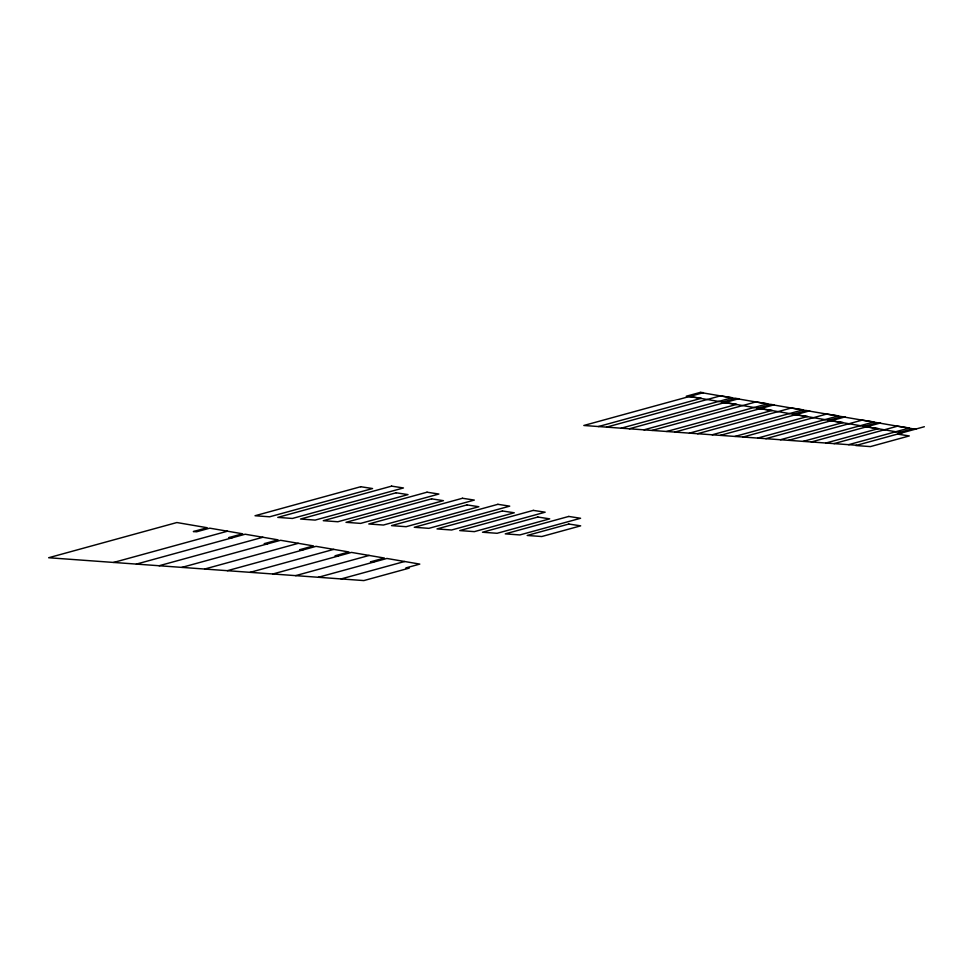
<?xml version="1.0" encoding="UTF-8"?>
<svg xmlns="http://www.w3.org/2000/svg" width="973" height="973" viewBox="0 0 973 973"><rect width="100%" height="100%" fill="white"/><g stroke="black" fill="none" stroke-linecap="round" stroke-linejoin="round"><path stroke-width="1.46" d="M856.775 445.269L583.824 425.481L703.418 392.654L700.171 392.423L686.281 396.23L701.375 398.285L598.444 426.539M113.634 562.443L227.475 531.197M606.568 427.135L720.409 395.877L732.255 397.702L621.2 428.193M136.39 564.097L245.184 534.226L278.083 539.857L264.194 543.664L267.441 543.907M629.324 428.777L738.835 398.711L735.588 398.48L721.711 402.287L736.804 404.354L643.944 429.835M159.134 565.739L262.905 537.254M652.068 430.431L755.839 401.946L767.685 403.771L666.687 431.489M181.878 567.393L280.613 540.283L313.513 545.914L299.623 549.733L302.871 549.964M674.812 432.073L774.265 404.78L771.017 404.537L757.128 408.356L772.221 410.411L689.431 433.143M204.622 569.035L298.322 543.323M697.556 433.727L791.256 408.003L803.102 409.828L712.175 434.785M227.366 570.689L316.043 546.352L348.93 551.971L335.053 555.79L338.3 556.021M720.3 435.369L809.694 410.837L806.447 410.606L792.557 414.413L807.651 416.468L734.931 436.439M250.11 572.343L333.751 549.38M743.044 437.023L826.685 414.06L838.531 415.885L757.675 438.081M272.866 573.985L351.46 552.409L384.359 558.04L370.47 561.847L373.717 562.09M765.8 438.677L845.111 416.894L841.864 416.663L827.987 420.47L843.08 422.525L780.419 439.735M295.61 575.639L369.181 555.437M788.544 440.319L862.114 420.129L873.961 421.941L803.163 441.377M318.353 577.281L386.889 558.466L419.789 564.097L405.899 567.904L409.147 568.147L363.841 580.577L48.65 557.736L176.867 522.537L207.237 527.731L193.347 531.55L196.595 531.781L209.767 528.169L242.654 533.8L228.777 537.607L232.024 537.838M811.287 441.973L880.541 422.963L877.293 422.72L863.404 426.539L878.497 428.594L825.907 443.031M341.097 578.935L404.598 561.506M834.031 443.615L897.532 426.186L909.378 428.011L848.651 444.673M924.35 426.721L855.802 445.537L870.421 446.595L909.293 435.928L897.459 434.104M915.97 429.02L912.723 428.789L898.833 432.596L902.08 432.827L689.529 396.461M700.171 392.423L915.252 429.215M360.728 486.719L255.035 515.739L269.655 516.797L372.574 488.543L360.728 486.719M391.608 486.135L277.779 517.393L292.399 518.451L403.454 487.959L391.608 486.135M396.157 492.788L300.523 519.035L315.143 520.093L408.003 494.612L396.157 492.788M427.038 492.204L323.267 520.689L337.886 521.747L438.884 494.029L427.038 492.204M431.586 498.845L346.011 522.331L360.642 523.389L443.433 500.669L431.586 498.845M462.467 498.261L368.767 523.985L383.386 525.043L474.313 500.086L462.467 498.261M467.004 504.902L391.511 525.627L406.13 526.697L478.85 506.726L467.004 504.902M497.884 504.318L414.255 527.281L428.874 528.339L509.73 506.142L497.884 504.318M502.433 510.971L436.999 528.935L451.618 529.993L514.279 512.783L502.433 510.971M533.313 510.387L459.743 530.577L474.374 531.635L545.16 512.199L533.313 510.387M537.862 517.028L482.486 532.231L497.118 533.289L549.709 518.852L537.862 517.028M568.743 516.444L505.242 533.873L519.862 534.931L580.589 518.268L568.743 516.444M568.828 524.033L527.171 535.466L541.791 536.524L580.674 525.846L568.828 524.033"/></g></svg>
